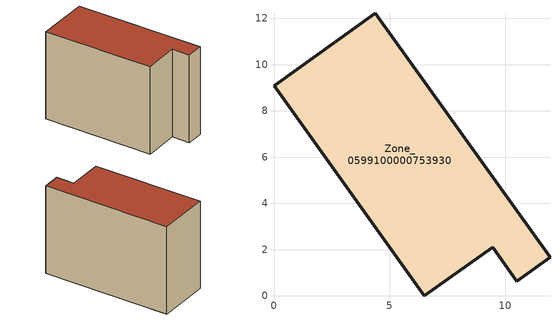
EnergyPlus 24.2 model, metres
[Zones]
Zone_0599100000753930
 floor ground (C_G): 0,9.1 4.38,12.23 11.94,1.66 10.51,0.63 9.46,2.1 6.51,0 z0
 wall outside (C_F): 4.38,12.23 0,9.1 6.51,0 9.46,2.1 10.51,0.63 11.94,1.66 4.38,12.23 z0:9.08
 roof outside (C_R): 11.94,1.66 4.38,12.23 0,9.1 6.51,0 9.46,2.1 10.51,0.63 z9.08
[BUILDING]
Pand.0599100000753930: North Axis=0; Terrain=City; Loads Convergence Tolerance Value=0.04; Temperature Convergence Tolerance Value=0.4; Solar Distribution=FullExterior; Maximum Number of Warmup Days=25; Minimum Number of Warmup Days=1
[Site:Location]
Rotterdam.The.Hague.AP_ZH_NLD Design_Conditions: Latitude=51.96; Longitude=4.45; Time Zone=1; Elevation=-4.5
[SITE:GROUNDTEMPERATURE:BUILDINGSURFACE]
18, 18, 18, 18, 18, 18, 18, 18, 18, 18, 18, 18
[MATERIAL] Thermal Absorptance=0.9; Solar Absorptance=0.7; Visible Absorptance=0.7
Name | Roughness | Thickness | Conductivity | Density | Specific Heat
G.TI.2006-2014 | MediumSmooth | 0.15 | 0.06 | 540 | 1210
F.TI.2006-2014 | Rough | 0.3 | 0.12 | 1920 | 840
R.TI.2006-2014 | MediumRough | 0.2 | 0.08 | 1500 | 1000
[CONSTRUCTION]
C_G: G.TI.2006-2014
C_F: F.TI.2006-2014
C_R: R.TI.2006-2014
[ZONE]
Zone_0599100000753930: Type=1; Multiplier=1; Ceiling Height=Autocalculate; Volume=Autocalculate; Floor Area=autocalculate; Part of Total Floor Area=Yes
[ZONEINFILTRATION:DESIGNFLOWRATE]
Infil_Zone_0599100000753930: Zone or ZoneList or Space or SpaceList=Zone_0599100000753930; Schedule=AlwaysOn; Design Flow Rate Calculation Method=Flow/Area; Flow Rate per Floor Area=0.0015; Constant Term Coefficient=1; Temperature Term Coefficient=0; Velocity Term Coefficient=0; Velocity Squared Term Coefficient=0
[HVACTEMPLATE:ZONE:IDEALLOADSAIRSYSTEM]
Zone_0599100000753930: Maximum Heating Supply Air Temperature=50; Minimum Cooling Supply Air Temperature=13; Maximum Heating Supply Air Humidity Ratio=0.0156; Minimum Cooling Supply Air Humidity Ratio=0.0077; Heating Limit=NoLimit; Cooling Limit=NoLimit; Dehumidification Control Type=ConstantSensibleHeatRatio; Cooling Sensible Heat Ratio=0.7; Dehumidification Setpoint=60; Humidification Control Type=None; Humidification Setpoint=30; Outdoor Air Method=None; Outdoor Air Flow Rate per Person=0.00944; Outdoor Air Flow Rate per Zone Floor Area=0; Outdoor Air Flow Rate per Zone=0; Demand Controlled Ventilation Type=None; Outdoor Air Economizer Type=NoEconomizer; Heat Recovery Type=None; Sensible Heat Recovery Effectiveness=0.7; Latent Heat Recovery Effectiveness=0.65
[ZONECONTROL:THERMOSTAT]
ThermostatControl_Zone_0599100000753930: Zone or ZoneList=Zone_0599100000753930; Control Type Schedule=DualSetpointControlType; Control 1=Thermostat_Zone_0599100000753930; Temperature Difference Between Cutout And Setpoint=0
[THERMOSTATSETPOINT:DUALSETPOINT]
Thermostat_Zone_0599100000753930: Heating Setpoint Temperature Schedule=HeatingSetpoint_Zone_0599100000753930; Cooling Setpoint Temperature Schedule=CoolingSetpoint_Zone_0599100000753930
[SCHEDULE:COMPACT]
HeatingSetpoint_Zone_0599100000753930: Through: 12/31, For: AllDays, Until: 24:00, 21
CoolingSetpoint_Zone_0599100000753930: Through: 12/31, For: AllDays, Until: 24:00, 24
DualSetpointControlType: Through: 12/31, For: AllDays, Until: 24:00, 4
AlwaysOn: Through: 12/31, For: AllDays, Until: 24:00, 1
